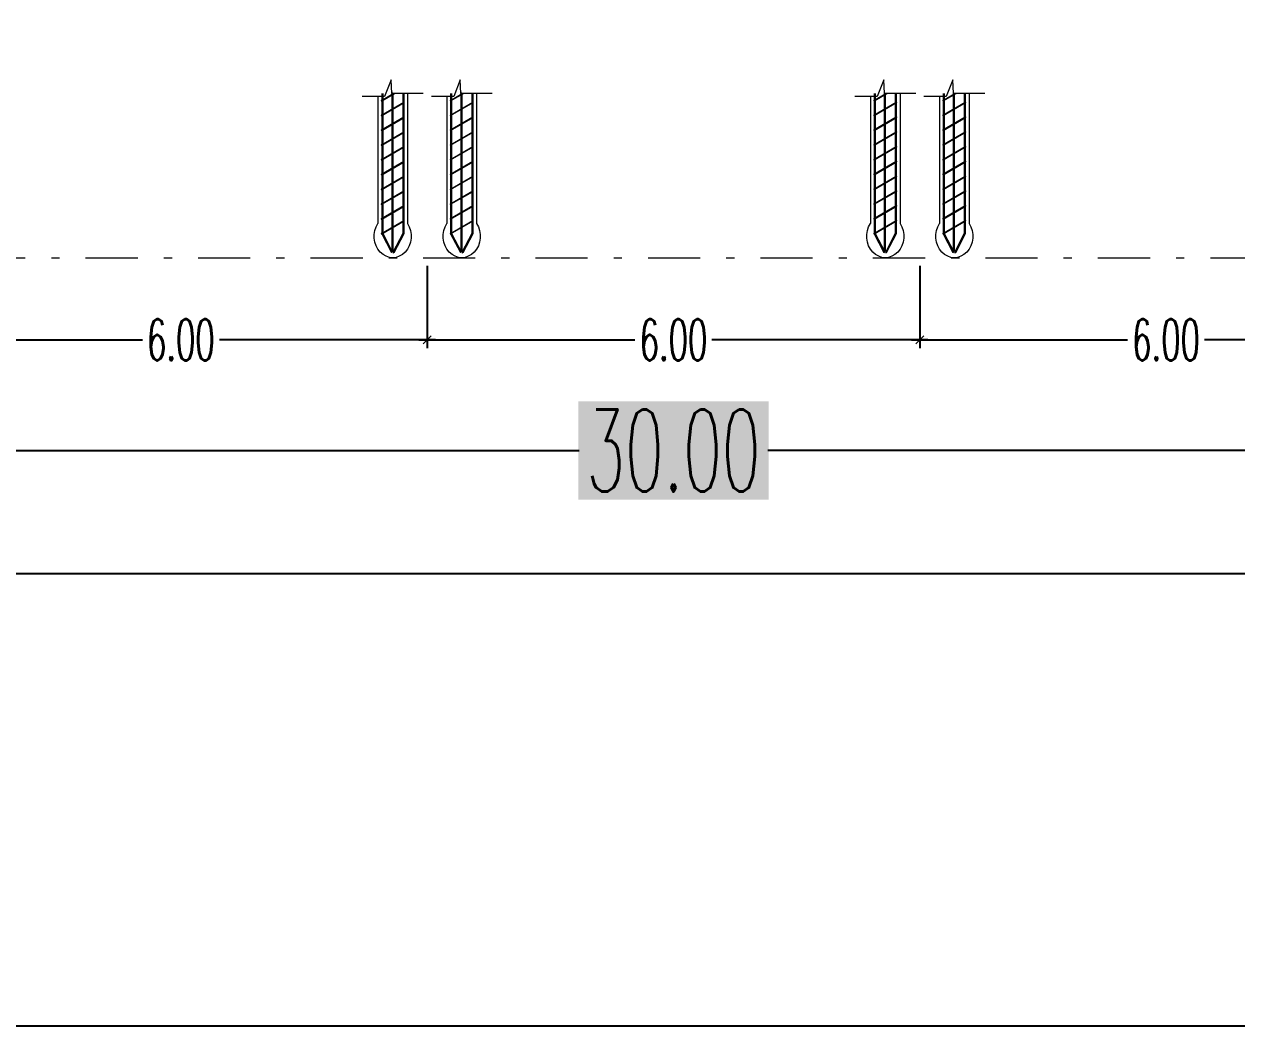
# Model space of a CAD drawing. Header units: millimetres. Extents: x 2175 to 3376, y 1504 to 1740.
# Drawn here: x 3039.34 to 3054.11, y 1615.31 to 1627.51 of the extents above; entities that cross this region are included whole.
import ezdxf

# ---------------------------------------------------------------- set-up
doc = ezdxf.new("R2010")
doc.units = ezdxf.units.MM
for name, pattern in [('DASHDOT2', [12.7, 6.35, -3.175, 0, -3.175]), ('DASHDOTX2', [50.8, 25.4, -12.7, 0, -12.7]), ('DASHED', [19.05, 12.7, -6.35])]:
    doc.linetypes.add(name, pattern=pattern)
doc.layers.add('As Atap', color=3, linetype='DASHDOTX2', lineweight=40)
doc.layers.add('Garis Dim', color=131, linetype='DASHED', lineweight=9)
for name, color, linetype in [('dinding baru', 142, 'Continuous'), ('GR', 7, 'Continuous'), ('KOP TEKS', 1, 'Continuous')]:
    doc.layers.add(name, color=color, linetype=linetype)
doc.layers.add('Layer2', color=7, linetype='DASHED', lineweight=40, true_color=0x238759)
doc.styles.add('-DIM2', font='simplex.shx', dxfattribs={"width": 0.55})
doc.dimstyles.new('DIMENSI MUSHOLLAH', dxfattribs={"dimtxt": 0.5, "dimasz": 0.1, "dimexe": 0.1, "dimexo": 0.1, "dimgap": 0.05, "dimtad": 0, "dimtih": 1, "dimtoh": 1, "dimzin": 0, "dimdsep": 46, "dimtxsty": '-DIM2', "dimblk": 'ARCHTICK', "dimcen": 0.3, "dimdle": 0.1, "dimclrd": 1, "dimclre": 1, "dimclrt": 2, "dimadec": 0, "dimazin": 0, "dimtfac": 1, "dimtix": 1, "dimtofl": 0, "dimtmove": 0, "dimatfit": 3, "dimldrblk": 'ARCHTICK', "dimfxl": 1, "dimtolj": 1, "dimtzin": 0, "dimarcsym": 0})
doc.dimstyles.new('DIMENSI WARNA 2.1', dxfattribs={"dimtxt": 1, "dimasz": 0.5, "dimexe": 0.1, "dimexo": 0.1, "dimgap": 0.05, "dimtad": 0, "dimtih": 1, "dimtoh": 1, "dimrnd": 0.0025, "dimzin": 0, "dimdsep": 46, "dimtxsty": '-DIM2', "dimblk": 'ARCHTICK', "dimcen": 0.1, "dimclrd": 1, "dimclre": 1, "dimclrt": 256, "dimadec": 0, "dimazin": 0, "dimtfac": 1, "dimtofl": 0, "dimtmove": 0, "dimatfit": 3, "dimldrblk": 'ARCHTICK', "dimfxl": 0.18, "dimtfill": 2, "dimtfillclr": 256, "dimtolj": 1, "dimtzin": 0, "dimarcsym": 0})

# ---------------------------------------------------------------- blocks, each defined once
blk = doc.blocks.new('_ArchTick')
at = {"color": 0, "linetype": 'ByBlock', "const_width": 0.15}
blk.add_lwpolyline([(-0.5, -0.5), (0.5, 0.5)], dxfattribs=at)
blk = doc.blocks.new('*D873')
at = {"layer": 'Defpoints', "color": 0, "transparency": 16777216}
for p in [(3032.251, 1623.319), (3062.251, 1623.319), (3032.251, 1622.319)]:
    blk.add_point(p, dxfattribs=at)
at = {"layer": 'GR', "color": 1, "lineweight": -2, "transparency": 16777216}
for p, q in [((3032.251, 1623.219), (3032.251, 1622.219)), ((3062.251, 1623.219), (3062.251, 1622.219)), ((3032.251, 1622.319), (3046.101, 1622.319)), ((3062.251, 1622.319), (3048.401, 1622.319))]:
    blk.add_line(p, q, dxfattribs=at)
at = {"layer": 'GR', "color": 1, "lineweight": -2, "transparency": 16777216, "xscale": 0.5, "yscale": 0.5, "zscale": 0.5, "rotation": 180}
blk.add_blockref('_ArchTick', (3032.251, 1622.319), dxfattribs=at)
at = {"layer": 'GR', "color": 1, "lineweight": -2, "transparency": 16777216, "xscale": 0.5, "yscale": 0.5, "zscale": 0.5}
blk.add_blockref('_ArchTick', (3062.251, 1622.319), dxfattribs=at)
at = {"layer": 'GR', "color": 240, "transparency": 16777216, "insert": (3047.251, 1622.319), "char_height": 1, "attachment_point": 5, "style": '-DIM2', "bg_fill": 1, "box_fill_scale": 1.1, "bg_fill_color": 256, "bg_fill_true_color": 16180224, "bg_fill_transparency": 0}
blk.add_mtext('\\A1;30.00', dxfattribs=at)
blk = doc.blocks.new('*D673')
at = {"layer": 'Defpoints', "color": 0, "transparency": 16777216}
for p in [(3002.251, 1622.319), (3062.251, 1622.319), (3062.251, 1620.819)]:
    blk.add_point(p, dxfattribs=at)
at = {"layer": 'GR', "color": 1, "lineweight": -2, "transparency": 16777216}
for p, q in [((3002.251, 1622.219), (3002.251, 1620.719)), ((3062.251, 1622.219), (3062.251, 1620.719)), ((3002.251, 1620.819), (3031.101, 1620.819)), ((3062.251, 1620.819), (3033.401, 1620.819))]:
    blk.add_line(p, q, dxfattribs=at)
at = {"layer": 'GR', "color": 1, "lineweight": -2, "transparency": 16777216, "xscale": 0.5, "yscale": 0.5, "zscale": 0.5, "rotation": 180}
blk.add_blockref('_ArchTick', (3002.251, 1620.819), dxfattribs=at)
at = {"layer": 'GR', "color": 1, "lineweight": -2, "transparency": 16777216, "xscale": 0.5, "yscale": 0.5, "zscale": 0.5}
blk.add_blockref('_ArchTick', (3062.251, 1620.819), dxfattribs=at)
at = {"layer": 'GR', "color": 240, "transparency": 16777216, "insert": (3032.251, 1620.819), "char_height": 1, "attachment_point": 5, "style": '-DIM2', "bg_fill": 1, "box_fill_scale": 1.1, "bg_fill_color": 256, "bg_fill_true_color": 16180224, "bg_fill_transparency": 0}
blk.add_mtext('\\A1;60.00', dxfattribs=at)
blk = doc.blocks.new('*D902')
at = {"layer": 'Defpoints', "color": 0, "transparency": 16777216}
for p in [(3038.251, 1624.666), (3044.251, 1624.666), (3044.251, 1623.666)]:
    blk.add_point(p, dxfattribs=at)
at = {"layer": 'dinding baru', "color": 1, "linetype": 'Continuous', "lineweight": -2, "transparency": 16777216}
for p, q in [((3038.251, 1624.566), (3038.251, 1623.566)), ((3044.251, 1624.566), (3044.251, 1623.566))]:
    blk.add_line(p, q, dxfattribs=at)
at = {"layer": 'dinding baru', "color": 1, "lineweight": -2, "transparency": 16777216}
for p, q in [((3038.151, 1623.666), (3040.782, 1623.666)), ((3044.351, 1623.666), (3041.72, 1623.666))]:
    blk.add_line(p, q, dxfattribs=at)
at = {"layer": 'dinding baru', "color": 1, "lineweight": -2, "transparency": 16777216, "xscale": 0.1, "yscale": 0.1, "zscale": 0.1, "rotation": 180}
blk.add_blockref('_ArchTick', (3038.251, 1623.666), dxfattribs=at)
at = {"layer": 'dinding baru', "color": 1, "lineweight": -2, "transparency": 16777216, "xscale": 0.1, "yscale": 0.1, "zscale": 0.1}
blk.add_blockref('_ArchTick', (3044.251, 1623.666), dxfattribs=at)
at = {"layer": 'dinding baru', "color": 2, "lineweight": 0, "transparency": 16777216, "insert": (3041.251, 1623.666), "char_height": 0.5, "attachment_point": 5, "style": '-DIM2'}
blk.add_mtext('\\A1;6.00', dxfattribs=at)
blk = doc.blocks.new('*D903')
at = {"layer": 'Defpoints', "color": 0, "transparency": 16777216}
for p in [(3044.251, 1624.666), (3050.251, 1624.666), (3050.251, 1623.666)]:
    blk.add_point(p, dxfattribs=at)
at = {"layer": 'dinding baru', "color": 1, "linetype": 'Continuous', "lineweight": -2, "transparency": 16777216}
for p, q in [((3044.251, 1624.566), (3044.251, 1623.566)), ((3050.251, 1624.566), (3050.251, 1623.566))]:
    blk.add_line(p, q, dxfattribs=at)
at = {"layer": 'dinding baru', "color": 1, "lineweight": -2, "transparency": 16777216}
for p, q in [((3044.151, 1623.666), (3046.782, 1623.666)), ((3050.351, 1623.666), (3047.72, 1623.666))]:
    blk.add_line(p, q, dxfattribs=at)
at = {"layer": 'dinding baru', "color": 1, "lineweight": -2, "transparency": 16777216, "xscale": 0.1, "yscale": 0.1, "zscale": 0.1, "rotation": 180}
blk.add_blockref('_ArchTick', (3044.251, 1623.666), dxfattribs=at)
at = {"layer": 'dinding baru', "color": 1, "lineweight": -2, "transparency": 16777216, "xscale": 0.1, "yscale": 0.1, "zscale": 0.1}
blk.add_blockref('_ArchTick', (3050.251, 1623.666), dxfattribs=at)
at = {"layer": 'dinding baru', "color": 2, "lineweight": 0, "transparency": 16777216, "insert": (3047.251, 1623.666), "char_height": 0.5, "attachment_point": 5, "style": '-DIM2'}
blk.add_mtext('\\A1;6.00', dxfattribs=at)
blk = doc.blocks.new('*D904')
at = {"layer": 'Defpoints', "color": 0, "transparency": 16777216}
for p in [(3050.251, 1624.666), (3056.251, 1624.666), (3056.251, 1623.666)]:
    blk.add_point(p, dxfattribs=at)
at = {"layer": 'dinding baru', "color": 1, "linetype": 'Continuous', "lineweight": -2, "transparency": 16777216}
for p, q in [((3050.251, 1624.566), (3050.251, 1623.566)), ((3056.251, 1624.566), (3056.251, 1623.566))]:
    blk.add_line(p, q, dxfattribs=at)
at = {"layer": 'dinding baru', "color": 1, "lineweight": -2, "transparency": 16777216}
for p, q in [((3050.151, 1623.666), (3052.782, 1623.666)), ((3056.351, 1623.666), (3053.72, 1623.666))]:
    blk.add_line(p, q, dxfattribs=at)
at = {"layer": 'dinding baru', "color": 1, "lineweight": -2, "transparency": 16777216, "xscale": 0.1, "yscale": 0.1, "zscale": 0.1, "rotation": 180}
blk.add_blockref('_ArchTick', (3050.251, 1623.666), dxfattribs=at)
at = {"layer": 'dinding baru', "color": 1, "lineweight": -2, "transparency": 16777216, "xscale": 0.1, "yscale": 0.1, "zscale": 0.1}
blk.add_blockref('_ArchTick', (3056.251, 1623.666), dxfattribs=at)
at = {"layer": 'dinding baru', "color": 2, "lineweight": 0, "transparency": 16777216, "insert": (3053.251, 1623.666), "char_height": 0.5, "attachment_point": 5, "style": '-DIM2'}
blk.add_mtext('\\A1;6.00', dxfattribs=at)

msp = doc.modelspace()

# ---------------------------------------------------------------- linework, layer by layer
at = {"layer": 'As Atap', "color": 7, "linetype": 'ByBlock', "lineweight": 5}
for p, q in [((3043.651, 1626.628), (3043.651, 1625.084)), ((3044.011, 1626.666), (3044.011, 1625.084)), ((3044.492, 1626.628), (3044.492, 1625.084)), ((3044.852, 1626.666), (3044.852, 1625.084)), ((3049.651, 1626.628), (3049.651, 1625.084)), ((3050.011, 1626.666), (3050.011, 1625.084)), ((3050.492, 1626.628), (3050.492, 1625.084)), ((3050.852, 1626.666), (3050.852, 1625.084))]:
    msp.add_line(p, q, dxfattribs=at)
at = {"layer": 'As Atap', "color": 0, "linetype": 'ByBlock', "lineweight": 5}
for p, q in [((3043.697, 1626.666), (3043.697, 1626.585)), ((3043.697, 1626.576), (3043.697, 1626.405)), ((3043.709, 1626.666), (3043.709, 1626.591)), ((3043.709, 1626.583), (3043.709, 1626.411)), ((3043.819, 1626.684), (3043.819, 1626.655)), ((3043.819, 1626.647), (3043.819, 1626.475)), ((3043.831, 1626.666), (3043.831, 1626.662)), ((3043.831, 1626.654), (3043.831, 1626.482)), ((3043.953, 1626.666), (3043.953, 1626.553)), ((3043.965, 1626.666), (3043.965, 1626.56)), ((3044.537, 1626.666), (3044.537, 1626.585)), ((3044.537, 1626.576), (3044.537, 1626.405)), ((3044.549, 1626.666), (3044.549, 1626.591)), ((3044.549, 1626.583), (3044.549, 1626.411)), ((3044.66, 1626.684), (3044.66, 1626.655)), ((3044.66, 1626.647), (3044.66, 1626.475)), ((3044.672, 1626.666), (3044.672, 1626.662)), ((3044.672, 1626.654), (3044.672, 1626.482)), ((3044.794, 1626.666), (3044.794, 1626.553)), ((3044.806, 1626.666), (3044.806, 1626.56)), ((3049.697, 1626.666), (3049.697, 1626.585)), ((3049.697, 1626.576), (3049.697, 1626.405)), ((3049.709, 1626.666), (3049.709, 1626.591)), ((3049.709, 1626.583), (3049.709, 1626.411)), ((3049.819, 1626.684), (3049.819, 1626.655)), ((3049.819, 1626.647), (3049.819, 1626.475)), ((3049.831, 1626.666), (3049.831, 1626.662)), ((3049.831, 1626.654), (3049.831, 1626.482)), ((3049.953, 1626.666), (3049.953, 1626.553)), ((3049.965, 1626.666), (3049.965, 1626.56)), ((3050.537, 1626.666), (3050.537, 1626.585)), ((3050.537, 1626.576), (3050.537, 1626.405)), ((3050.549, 1626.666), (3050.549, 1626.591)), ((3050.549, 1626.583), (3050.549, 1626.411)), ((3050.66, 1626.684), (3050.66, 1626.655)), ((3050.66, 1626.647), (3050.66, 1626.475)), ((3050.672, 1626.666), (3050.672, 1626.662)), ((3050.672, 1626.654), (3050.672, 1626.482)), ((3050.794, 1626.666), (3050.794, 1626.553)), ((3050.806, 1626.666), (3050.806, 1626.56)), ((3043.819, 1626.467), (3043.819, 1626.295)), ((3043.831, 1626.474), (3043.831, 1626.302)), ((3043.953, 1626.544), (3043.953, 1626.373)), ((3043.965, 1626.551), (3043.965, 1626.38)), ((3044.66, 1626.467), (3044.66, 1626.295)), ((3044.672, 1626.474), (3044.672, 1626.302)), ((3044.794, 1626.544), (3044.794, 1626.373)), ((3044.806, 1626.551), (3044.806, 1626.38)), ((3049.819, 1626.467), (3049.819, 1626.295)), ((3049.831, 1626.474), (3049.831, 1626.302)), ((3049.953, 1626.544), (3049.953, 1626.373)), ((3049.965, 1626.551), (3049.965, 1626.38)), ((3050.66, 1626.467), (3050.66, 1626.295)), ((3050.672, 1626.474), (3050.672, 1626.302)), ((3050.794, 1626.544), (3050.794, 1626.373)), ((3050.806, 1626.551), (3050.806, 1626.38)), ((3043.697, 1626.396), (3043.697, 1626.225)), ((3043.709, 1626.403), (3043.709, 1626.231)), ((3043.819, 1626.287), (3043.819, 1626.115)), ((3043.831, 1626.294), (3043.831, 1626.122)), ((3043.953, 1626.364), (3043.953, 1626.193)), ((3043.965, 1626.371), (3043.965, 1626.2)), ((3044.537, 1626.396), (3044.537, 1626.225)), ((3044.549, 1626.403), (3044.549, 1626.231)), ((3044.66, 1626.287), (3044.66, 1626.115)), ((3044.672, 1626.294), (3044.672, 1626.122)), ((3044.794, 1626.364), (3044.794, 1626.193)), ((3044.806, 1626.371), (3044.806, 1626.2)), ((3049.697, 1626.396), (3049.697, 1626.225)), ((3049.709, 1626.403), (3049.709, 1626.231)), ((3049.819, 1626.287), (3049.819, 1626.115)), ((3049.831, 1626.294), (3049.831, 1626.122)), ((3049.953, 1626.364), (3049.953, 1626.193)), ((3049.965, 1626.371), (3049.965, 1626.2)), ((3050.537, 1626.396), (3050.537, 1626.225)), ((3050.549, 1626.403), (3050.549, 1626.231)), ((3050.66, 1626.287), (3050.66, 1626.115)), ((3050.672, 1626.294), (3050.672, 1626.122)), ((3050.794, 1626.364), (3050.794, 1626.193)), ((3050.806, 1626.371), (3050.806, 1626.2)), ((3043.697, 1626.216), (3043.697, 1626.045)), ((3043.709, 1626.223), (3043.709, 1626.051)), ((3043.831, 1626.114), (3043.831, 1625.942)), ((3043.953, 1626.184), (3043.953, 1626.013)), ((3043.965, 1626.191), (3043.965, 1626.02)), ((3044.537, 1626.216), (3044.537, 1626.045)), ((3044.549, 1626.223), (3044.549, 1626.051)), ((3044.672, 1626.114), (3044.672, 1625.942)), ((3044.794, 1626.184), (3044.794, 1626.013)), ((3044.806, 1626.191), (3044.806, 1626.02)), ((3049.697, 1626.216), (3049.697, 1626.045)), ((3049.709, 1626.223), (3049.709, 1626.051)), ((3049.831, 1626.114), (3049.831, 1625.942)), ((3049.953, 1626.184), (3049.953, 1626.013)), ((3049.965, 1626.191), (3049.965, 1626.02)), ((3050.537, 1626.216), (3050.537, 1626.045)), ((3050.549, 1626.223), (3050.549, 1626.051)), ((3050.672, 1626.114), (3050.672, 1625.942)), ((3050.794, 1626.184), (3050.794, 1626.013)), ((3050.806, 1626.191), (3050.806, 1626.02)), ((3043.697, 1626.036), (3043.697, 1625.865)), ((3043.709, 1626.043), (3043.709, 1625.871)), ((3043.819, 1626.107), (3043.819, 1625.935)), ((3043.953, 1626.004), (3043.953, 1625.833)), ((3043.965, 1626.011), (3043.965, 1625.84)), ((3044.537, 1626.036), (3044.537, 1625.865)), ((3044.549, 1626.043), (3044.549, 1625.871)), ((3044.66, 1626.107), (3044.66, 1625.935)), ((3044.794, 1626.004), (3044.794, 1625.833)), ((3044.806, 1626.011), (3044.806, 1625.84)), ((3049.697, 1626.036), (3049.697, 1625.865)), ((3049.709, 1626.043), (3049.709, 1625.871)), ((3049.819, 1626.107), (3049.819, 1625.935)), ((3049.953, 1626.004), (3049.953, 1625.833)), ((3049.965, 1626.011), (3049.965, 1625.84)), ((3050.537, 1626.036), (3050.537, 1625.865)), ((3050.549, 1626.043), (3050.549, 1625.871)), ((3050.66, 1626.107), (3050.66, 1625.935)), ((3050.794, 1626.004), (3050.794, 1625.833)), ((3050.806, 1626.011), (3050.806, 1625.84)), ((3043.697, 1625.856), (3043.697, 1625.685)), ((3043.709, 1625.863), (3043.709, 1625.691)), ((3043.819, 1625.927), (3043.819, 1625.755)), ((3043.831, 1625.934), (3043.831, 1625.762)), ((3043.953, 1625.824), (3043.953, 1625.653)), ((3043.965, 1625.831), (3043.965, 1625.66)), ((3044.537, 1625.856), (3044.537, 1625.685)), ((3044.549, 1625.863), (3044.549, 1625.691)), ((3044.66, 1625.927), (3044.66, 1625.755)), ((3044.672, 1625.934), (3044.672, 1625.762)), ((3044.794, 1625.824), (3044.794, 1625.653)), ((3044.806, 1625.831), (3044.806, 1625.66)), ((3049.697, 1625.856), (3049.697, 1625.685)), ((3049.709, 1625.863), (3049.709, 1625.691)), ((3049.819, 1625.927), (3049.819, 1625.755)), ((3049.831, 1625.934), (3049.831, 1625.762)), ((3049.953, 1625.824), (3049.953, 1625.653)), ((3049.965, 1625.831), (3049.965, 1625.66)), ((3050.537, 1625.856), (3050.537, 1625.685)), ((3050.549, 1625.863), (3050.549, 1625.691)), ((3050.66, 1625.927), (3050.66, 1625.755)), ((3050.672, 1625.934), (3050.672, 1625.762)), ((3050.794, 1625.824), (3050.794, 1625.653)), ((3050.806, 1625.831), (3050.806, 1625.66)), ((3043.697, 1625.676), (3043.697, 1625.505)), ((3043.709, 1625.683), (3043.709, 1625.511)), ((3043.819, 1625.747), (3043.819, 1625.575)), ((3043.831, 1625.754), (3043.831, 1625.582)), ((3044.537, 1625.676), (3044.537, 1625.505)), ((3044.549, 1625.683), (3044.549, 1625.511)), ((3044.66, 1625.747), (3044.66, 1625.575)), ((3044.672, 1625.754), (3044.672, 1625.582)), ((3049.697, 1625.676), (3049.697, 1625.505)), ((3049.709, 1625.683), (3049.709, 1625.511)), ((3049.819, 1625.747), (3049.819, 1625.575)), ((3049.831, 1625.754), (3049.831, 1625.582)), ((3050.537, 1625.676), (3050.537, 1625.505)), ((3050.549, 1625.683), (3050.549, 1625.511)), ((3050.66, 1625.747), (3050.66, 1625.575)), ((3050.672, 1625.754), (3050.672, 1625.582)), ((3043.819, 1625.567), (3043.819, 1625.395)), ((3043.831, 1625.574), (3043.831, 1625.402)), ((3043.953, 1625.644), (3043.953, 1625.473)), ((3043.965, 1625.651), (3043.965, 1625.48)), ((3044.66, 1625.567), (3044.66, 1625.395)), ((3044.672, 1625.574), (3044.672, 1625.402)), ((3044.794, 1625.644), (3044.794, 1625.473)), ((3044.806, 1625.651), (3044.806, 1625.48)), ((3049.819, 1625.567), (3049.819, 1625.395)), ((3049.831, 1625.574), (3049.831, 1625.402)), ((3049.953, 1625.644), (3049.953, 1625.473)), ((3049.965, 1625.651), (3049.965, 1625.48)), ((3050.66, 1625.567), (3050.66, 1625.395)), ((3050.672, 1625.574), (3050.672, 1625.402)), ((3050.794, 1625.644), (3050.794, 1625.473)), ((3050.806, 1625.651), (3050.806, 1625.48)), ((3043.697, 1625.496), (3043.697, 1625.325)), ((3043.709, 1625.503), (3043.709, 1625.331)), ((3043.819, 1625.387), (3043.819, 1625.215)), ((3043.831, 1625.394), (3043.831, 1625.222)), ((3043.953, 1625.464), (3043.953, 1625.293)), ((3043.965, 1625.471), (3043.965, 1625.3)), ((3044.537, 1625.496), (3044.537, 1625.325)), ((3044.549, 1625.503), (3044.549, 1625.331)), ((3044.66, 1625.387), (3044.66, 1625.215)), ((3044.672, 1625.394), (3044.672, 1625.222)), ((3044.794, 1625.464), (3044.794, 1625.293)), ((3044.806, 1625.471), (3044.806, 1625.3)), ((3049.697, 1625.496), (3049.697, 1625.325)), ((3049.709, 1625.503), (3049.709, 1625.331)), ((3049.819, 1625.387), (3049.819, 1625.215)), ((3049.831, 1625.394), (3049.831, 1625.222)), ((3049.953, 1625.464), (3049.953, 1625.293)), ((3049.965, 1625.471), (3049.965, 1625.3)), ((3050.537, 1625.496), (3050.537, 1625.325)), ((3050.549, 1625.503), (3050.549, 1625.331)), ((3050.66, 1625.387), (3050.66, 1625.215)), ((3050.672, 1625.394), (3050.672, 1625.222)), ((3050.794, 1625.464), (3050.794, 1625.293)), ((3050.806, 1625.471), (3050.806, 1625.3)), ((3043.697, 1625.316), (3043.697, 1625.145)), ((3043.709, 1625.323), (3043.709, 1625.151)), ((3043.953, 1625.284), (3043.953, 1625.113)), ((3043.965, 1625.291), (3043.965, 1625.12)), ((3044.537, 1625.316), (3044.537, 1625.145)), ((3044.549, 1625.323), (3044.549, 1625.151)), ((3044.794, 1625.284), (3044.794, 1625.113)), ((3044.806, 1625.291), (3044.806, 1625.12)), ((3049.697, 1625.316), (3049.697, 1625.145)), ((3049.709, 1625.323), (3049.709, 1625.151)), ((3049.953, 1625.284), (3049.953, 1625.113)), ((3049.965, 1625.291), (3049.965, 1625.12)), ((3050.537, 1625.316), (3050.537, 1625.145)), ((3050.549, 1625.323), (3050.549, 1625.151)), ((3050.794, 1625.284), (3050.794, 1625.113)), ((3050.806, 1625.291), (3050.806, 1625.12)), ((3043.697, 1625.136), (3043.697, 1624.965)), ((3043.709, 1625.143), (3043.709, 1624.971)), ((3043.819, 1625.207), (3043.819, 1625.035)), ((3043.831, 1625.214), (3043.831, 1625.042)), ((3043.953, 1625.104), (3043.953, 1624.959)), ((3043.965, 1625.111), (3043.965, 1624.956)), ((3044.537, 1625.136), (3044.537, 1624.965)), ((3044.549, 1625.143), (3044.549, 1624.971)), ((3044.66, 1625.207), (3044.66, 1625.035)), ((3044.672, 1625.214), (3044.672, 1625.042)), ((3044.794, 1625.104), (3044.794, 1624.959)), ((3044.806, 1625.111), (3044.806, 1624.956)), ((3049.697, 1625.136), (3049.697, 1624.965)), ((3049.709, 1625.143), (3049.709, 1624.971)), ((3049.819, 1625.207), (3049.819, 1625.035)), ((3049.831, 1625.214), (3049.831, 1625.042)), ((3049.953, 1625.104), (3049.953, 1624.959)), ((3049.965, 1625.111), (3049.965, 1624.956)), ((3050.537, 1625.136), (3050.537, 1624.965)), ((3050.549, 1625.143), (3050.549, 1624.971)), ((3050.66, 1625.207), (3050.66, 1625.035)), ((3050.672, 1625.214), (3050.672, 1625.042)), ((3050.794, 1625.104), (3050.794, 1624.959)), ((3050.806, 1625.111), (3050.806, 1624.956)), ((3043.709, 1624.963), (3043.709, 1624.959)), ((3043.709, 1624.963), (3043.709, 1624.959)), ((3043.819, 1625.027), (3043.819, 1624.748)), ((3043.831, 1625.034), (3043.831, 1624.748)), ((3044.549, 1624.963), (3044.549, 1624.959)), ((3044.549, 1624.963), (3044.549, 1624.959)), ((3044.66, 1625.027), (3044.66, 1624.748)), ((3044.672, 1625.034), (3044.672, 1624.748)), ((3049.709, 1624.963), (3049.709, 1624.959)), ((3049.709, 1624.963), (3049.709, 1624.959)), ((3049.819, 1625.027), (3049.819, 1624.748)), ((3049.831, 1625.034), (3049.831, 1624.748)), ((3050.549, 1624.963), (3050.549, 1624.959)), ((3050.549, 1624.963), (3050.549, 1624.959)), ((3050.66, 1625.027), (3050.66, 1624.748)), ((3050.672, 1625.034), (3050.672, 1624.748))]:
    msp.add_line(p, q, dxfattribs=at)
at = {"layer": 'As Atap', "color": 2, "linetype": 'ByBlock', "lineweight": 5}
for p, q in [((3043.819, 1624.666), (3043.819, 1624.666)), ((3044.66, 1624.666), (3044.66, 1624.666)), ((3049.819, 1624.666), (3049.819, 1624.666)), ((3050.66, 1624.666), (3050.66, 1624.666))]:
    msp.add_line(p, q, dxfattribs=at)
at = {"layer": 'Garis Dim', "color": 0, "linetype": 'ByBlock', "lineweight": 5}
for p, q in [((3043.693, 1626.582), (3043.837, 1626.666)), ((3043.693, 1626.402), (3043.965, 1626.56)), ((3043.697, 1626.576), (3043.852, 1626.666)), ((3044.534, 1626.582), (3044.678, 1626.666)), ((3044.534, 1626.402), (3044.806, 1626.56)), ((3044.537, 1626.576), (3044.693, 1626.666)), ((3049.693, 1626.582), (3049.837, 1626.666)), ((3049.693, 1626.402), (3049.965, 1626.56)), ((3049.697, 1626.576), (3049.852, 1626.666)), ((3050.534, 1626.582), (3050.678, 1626.666)), ((3050.534, 1626.402), (3050.806, 1626.56)), ((3050.537, 1626.576), (3050.693, 1626.666)), ((3043.697, 1626.396), (3043.969, 1626.554)), ((3044.537, 1626.396), (3044.81, 1626.554)), ((3049.697, 1626.396), (3049.969, 1626.554)), ((3050.537, 1626.396), (3050.81, 1626.554)), ((3043.693, 1626.222), (3043.965, 1626.38)), ((3043.697, 1626.216), (3043.969, 1626.374)), ((3044.534, 1626.222), (3044.806, 1626.38)), ((3044.537, 1626.216), (3044.81, 1626.374)), ((3049.693, 1626.222), (3049.965, 1626.38)), ((3049.697, 1626.216), (3049.969, 1626.374)), ((3050.534, 1626.222), (3050.806, 1626.38)), ((3050.537, 1626.216), (3050.81, 1626.374)), ((3043.693, 1626.042), (3043.965, 1626.2)), ((3043.697, 1626.036), (3043.969, 1626.194)), ((3044.534, 1626.042), (3044.806, 1626.2)), ((3044.537, 1626.036), (3044.81, 1626.194)), ((3049.693, 1626.042), (3049.965, 1626.2)), ((3049.697, 1626.036), (3049.969, 1626.194)), ((3050.534, 1626.042), (3050.806, 1626.2)), ((3050.537, 1626.036), (3050.81, 1626.194)), ((3043.693, 1625.862), (3043.965, 1626.02)), ((3043.697, 1625.856), (3043.969, 1626.014)), ((3044.534, 1625.862), (3044.806, 1626.02)), ((3044.537, 1625.856), (3044.81, 1626.014)), ((3049.693, 1625.862), (3049.965, 1626.02)), ((3049.697, 1625.856), (3049.969, 1626.014)), ((3050.534, 1625.862), (3050.806, 1626.02)), ((3050.537, 1625.856), (3050.81, 1626.014)), ((3043.693, 1625.682), (3043.965, 1625.84)), ((3043.697, 1625.676), (3043.969, 1625.834)), ((3044.534, 1625.682), (3044.806, 1625.84)), ((3044.537, 1625.676), (3044.81, 1625.834)), ((3049.693, 1625.682), (3049.965, 1625.84)), ((3049.697, 1625.676), (3049.969, 1625.834)), ((3050.534, 1625.682), (3050.806, 1625.84)), ((3050.537, 1625.676), (3050.81, 1625.834)), ((3043.693, 1625.502), (3043.965, 1625.66)), ((3043.697, 1625.496), (3043.969, 1625.654)), ((3044.534, 1625.502), (3044.806, 1625.66)), ((3044.537, 1625.496), (3044.81, 1625.654)), ((3049.693, 1625.502), (3049.965, 1625.66)), ((3049.697, 1625.496), (3049.969, 1625.654)), ((3050.534, 1625.502), (3050.806, 1625.66)), ((3050.537, 1625.496), (3050.81, 1625.654)), ((3043.693, 1625.322), (3043.965, 1625.48)), ((3043.697, 1625.316), (3043.969, 1625.474)), ((3044.534, 1625.322), (3044.806, 1625.48)), ((3044.537, 1625.316), (3044.81, 1625.474)), ((3049.693, 1625.322), (3049.965, 1625.48)), ((3049.697, 1625.316), (3049.969, 1625.474)), ((3050.534, 1625.322), (3050.806, 1625.48)), ((3050.537, 1625.316), (3050.81, 1625.474)), ((3043.693, 1625.142), (3043.965, 1625.3)), ((3043.697, 1625.136), (3043.969, 1625.294)), ((3044.534, 1625.142), (3044.806, 1625.3)), ((3044.537, 1625.136), (3044.81, 1625.294)), ((3049.693, 1625.142), (3049.965, 1625.3)), ((3049.697, 1625.136), (3049.969, 1625.294)), ((3050.534, 1625.142), (3050.806, 1625.3)), ((3050.537, 1625.136), (3050.81, 1625.294)), ((3043.693, 1624.962), (3043.965, 1625.12)), ((3043.697, 1624.956), (3043.969, 1625.114)), ((3044.534, 1624.962), (3044.806, 1625.12)), ((3044.537, 1624.956), (3044.81, 1625.114)), ((3049.693, 1624.962), (3049.965, 1625.12)), ((3049.697, 1624.956), (3049.969, 1625.114)), ((3050.534, 1624.962), (3050.806, 1625.12)), ((3050.537, 1624.956), (3050.81, 1625.114)), ((3043.697, 1624.956), (3043.815, 1624.73)), ((3043.709, 1624.959), (3043.825, 1624.736)), ((3043.953, 1624.959), (3043.833, 1624.729)), ((3043.965, 1624.956), (3043.844, 1624.724)), ((3044.537, 1624.956), (3044.655, 1624.73)), ((3044.549, 1624.959), (3044.666, 1624.736)), ((3044.794, 1624.959), (3044.674, 1624.729)), ((3044.806, 1624.956), (3044.685, 1624.724)), ((3049.697, 1624.956), (3049.815, 1624.73)), ((3049.709, 1624.959), (3049.825, 1624.736)), ((3049.953, 1624.959), (3049.833, 1624.729)), ((3049.965, 1624.956), (3049.844, 1624.724)), ((3050.537, 1624.956), (3050.655, 1624.73)), ((3050.549, 1624.959), (3050.666, 1624.736)), ((3050.794, 1624.959), (3050.674, 1624.729)), ((3050.806, 1624.956), (3050.685, 1624.724)), ((3043.815, 1624.73), (3043.825, 1624.736)), ((3043.819, 1624.748), (3043.831, 1624.748)), ((3043.833, 1624.729), (3043.844, 1624.724)), ((3044.655, 1624.73), (3044.666, 1624.736)), ((3044.66, 1624.748), (3044.672, 1624.748)), ((3044.674, 1624.729), (3044.685, 1624.724)), ((3049.815, 1624.73), (3049.825, 1624.736)), ((3049.819, 1624.748), (3049.831, 1624.748)), ((3049.833, 1624.729), (3049.844, 1624.724)), ((3050.655, 1624.73), (3050.666, 1624.736)), ((3050.66, 1624.748), (3050.672, 1624.748)), ((3050.674, 1624.729), (3050.685, 1624.724))]:
    msp.add_line(p, q, dxfattribs=at)
at = {"layer": 'Garis Dim', "linetype": 'DASHDOT2', "ltscale": 0.1}
msp.add_line((2996.251, 1624.666), (3070.751, 1624.666), dxfattribs=at)
at = {"layer": 'Garis Dim', "color": 0, "linetype": 'ByBlock', "lineweight": 5}
for centre, start, end in [((3043.695, 1626.579), 120.0006, 300.0006), ((3043.967, 1626.557), 298.5406, 121.4606), ((3044.536, 1626.579), 120.0006, 300.0006), ((3044.808, 1626.557), 298.5406, 121.4606), ((3049.695, 1626.579), 120.0006, 300.0006), ((3049.967, 1626.557), 298.5406, 121.4606), ((3050.536, 1626.579), 120.0006, 300.0006), ((3050.808, 1626.557), 298.5406, 121.4606), ((3043.695, 1626.399), 120.0006, 300.0006), ((3043.967, 1626.377), 298.5406, 121.4606), ((3044.536, 1626.399), 120.0006, 300.0006), ((3044.808, 1626.377), 298.5406, 121.4606), ((3049.695, 1626.399), 120.0006, 300.0006), ((3049.967, 1626.377), 298.5406, 121.4606), ((3050.536, 1626.399), 120.0006, 300.0006), ((3050.808, 1626.377), 298.5406, 121.4606), ((3043.695, 1626.219), 120.0006, 300.0006), ((3043.967, 1626.197), 298.5406, 121.4606), ((3044.536, 1626.219), 120.0006, 300.0006), ((3044.808, 1626.197), 298.5406, 121.4606), ((3049.695, 1626.219), 120.0006, 300.0006), ((3049.967, 1626.197), 298.5406, 121.4606), ((3050.536, 1626.219), 120.0006, 300.0006), ((3050.808, 1626.197), 298.5406, 121.4606), ((3043.695, 1626.039), 120.0006, 300.0006), ((3043.967, 1626.017), 298.5406, 121.4606), ((3044.536, 1626.039), 120.0006, 300.0006), ((3044.808, 1626.017), 298.5406, 121.4606), ((3049.695, 1626.039), 120.0006, 300.0006), ((3049.967, 1626.017), 298.5406, 121.4606), ((3050.536, 1626.039), 120.0006, 300.0006), ((3050.808, 1626.017), 298.5406, 121.4606), ((3043.695, 1625.859), 120.0006, 300.0006), ((3043.967, 1625.837), 298.5406, 121.4606), ((3044.536, 1625.859), 120.0006, 300.0006), ((3044.808, 1625.837), 298.5406, 121.4606), ((3049.695, 1625.859), 120.0006, 300.0006), ((3049.967, 1625.837), 298.5406, 121.4606), ((3050.536, 1625.859), 120.0006, 300.0006), ((3050.808, 1625.837), 298.5406, 121.4606), ((3043.695, 1625.679), 120.0006, 300.0006), ((3044.536, 1625.679), 120.0006, 300.0006), ((3049.695, 1625.679), 120.0006, 300.0006), ((3050.536, 1625.679), 120.0006, 300.0006), ((3043.967, 1625.657), 298.5406, 121.4606), ((3044.808, 1625.657), 298.5406, 121.4606), ((3049.967, 1625.657), 298.5406, 121.4606), ((3050.808, 1625.657), 298.5406, 121.4606), ((3043.695, 1625.499), 120.0006, 300.0006), ((3043.967, 1625.477), 298.5406, 121.4606), ((3044.536, 1625.499), 120.0006, 300.0006), ((3044.808, 1625.477), 298.5406, 121.4606), ((3049.695, 1625.499), 120.0006, 300.0006), ((3049.967, 1625.477), 298.5406, 121.4606), ((3050.536, 1625.499), 120.0006, 300.0006), ((3050.808, 1625.477), 298.5406, 121.4606), ((3043.695, 1625.319), 120.0006, 300.0006), ((3043.967, 1625.297), 298.5406, 121.4606), ((3044.536, 1625.319), 120.0006, 300.0006), ((3044.808, 1625.297), 298.5406, 121.4606), ((3049.695, 1625.319), 120.0006, 300.0006), ((3049.967, 1625.297), 298.5406, 121.4606), ((3050.536, 1625.319), 120.0006, 300.0006), ((3050.808, 1625.297), 298.5406, 121.4606), ((3043.695, 1625.139), 120.0006, 300.0006), ((3043.967, 1625.117), 298.5406, 121.4606), ((3044.536, 1625.139), 120.0006, 300.0006), ((3044.808, 1625.117), 298.5406, 121.4606), ((3049.695, 1625.139), 120.0006, 300.0006), ((3049.967, 1625.117), 298.5406, 121.4606), ((3050.536, 1625.139), 120.0006, 300.0006), ((3050.808, 1625.117), 298.5406, 121.4606), ((3043.695, 1624.959), 120.0006, 300.0006), ((3044.536, 1624.959), 120.0006, 300.0006), ((3049.695, 1624.959), 120.0006, 300.0006), ((3050.536, 1624.959), 120.0006, 300.0006)]:
    msp.add_arc(centre, 0.0036, start, end, dxfattribs=at)
at = {"layer": 'Garis Dim', "color": 7, "linetype": 'ByBlock', "lineweight": 5, "extrusion": (0, 0, -1)}
for centre in [(3043.831, 1624.927), (3044.672, 1624.927), (3049.831, 1624.927), (3050.672, 1624.927)]:
    msp.add_ellipse(centre, major_axis=(0, 0.261), ratio=0.864672, start_param=0.923757, end_param=5.359428, dxfattribs=at)
at = {"layer": 'KOP TEKS', "color": 2}
msp.add_lwpolyline([(2985.681, 1681.172), (2985.681, 1615.315), (3078.821, 1615.315), (3078.821, 1681.172)], close=True, dxfattribs=at)
at = {"layer": 'Layer2', "linetype": 'ByBlock', "lineweight": 5}
for points in [[(3044.202, 1626.666), (3043.82, 1626.666), (3043.812, 1626.832), (3043.733, 1626.628), (3043.461, 1626.628)], [(3045.043, 1626.666), (3044.661, 1626.666), (3044.653, 1626.832), (3044.574, 1626.628), (3044.302, 1626.628)], [(3050.202, 1626.666), (3049.82, 1626.666), (3049.812, 1626.832), (3049.733, 1626.628), (3049.461, 1626.628)], [(3051.043, 1626.666), (3050.661, 1626.666), (3050.653, 1626.832), (3050.574, 1626.628), (3050.302, 1626.628)]]:
    msp.add_lwpolyline(points, dxfattribs=at)

# ---------------------------------------------------------------- dimensions: what is measured, and where the dimension line sits
at = {"layer": 'dinding baru', "lineweight": 0}
for base, p1, p2, picture, middle in [((3044.251, 1623.666), (3038.251, 1624.666), (3044.251, 1624.666), '*D902', (3041.251, 1623.666)), ((3050.251, 1623.666), (3044.251, 1624.666), (3050.251, 1624.666), '*D903', (3047.251, 1623.666)), ((3056.251, 1623.666), (3050.251, 1624.666), (3056.251, 1624.666), '*D904', (3053.251, 1623.666))]:
    dim = msp.add_linear_dim(base=base, p1=p1, p2=p2, dimstyle='DIMENSI MUSHOLLAH', dxfattribs=at)
    dim.commit()
    dim.dimension.update_dxf_attribs({"geometry": picture, "text_midpoint": middle})
at = {"layer": 'GR'}
dim = msp.add_linear_dim(base=(3032.251, 1622.319), p1=(3062.251, 1623.319), p2=(3032.251, 1623.319), angle=180, dimstyle='DIMENSI WARNA 2.1', dxfattribs=at)
dim.commit()
dim.dimension.update_dxf_attribs({"geometry": '*D873', "text_midpoint": (3047.251, 1622.319)})
dim = msp.add_aligned_dim(p1=(3002.251, 1622.319), p2=(3062.251, 1622.319), distance=-1.5, dimstyle='DIMENSI WARNA 2.1', dxfattribs=at)
dim.commit()
dim.dimension.update_dxf_attribs({"geometry": '*D673', "text_midpoint": (3032.251, 1620.819)})

doc.saveas('drawing.dxf')
